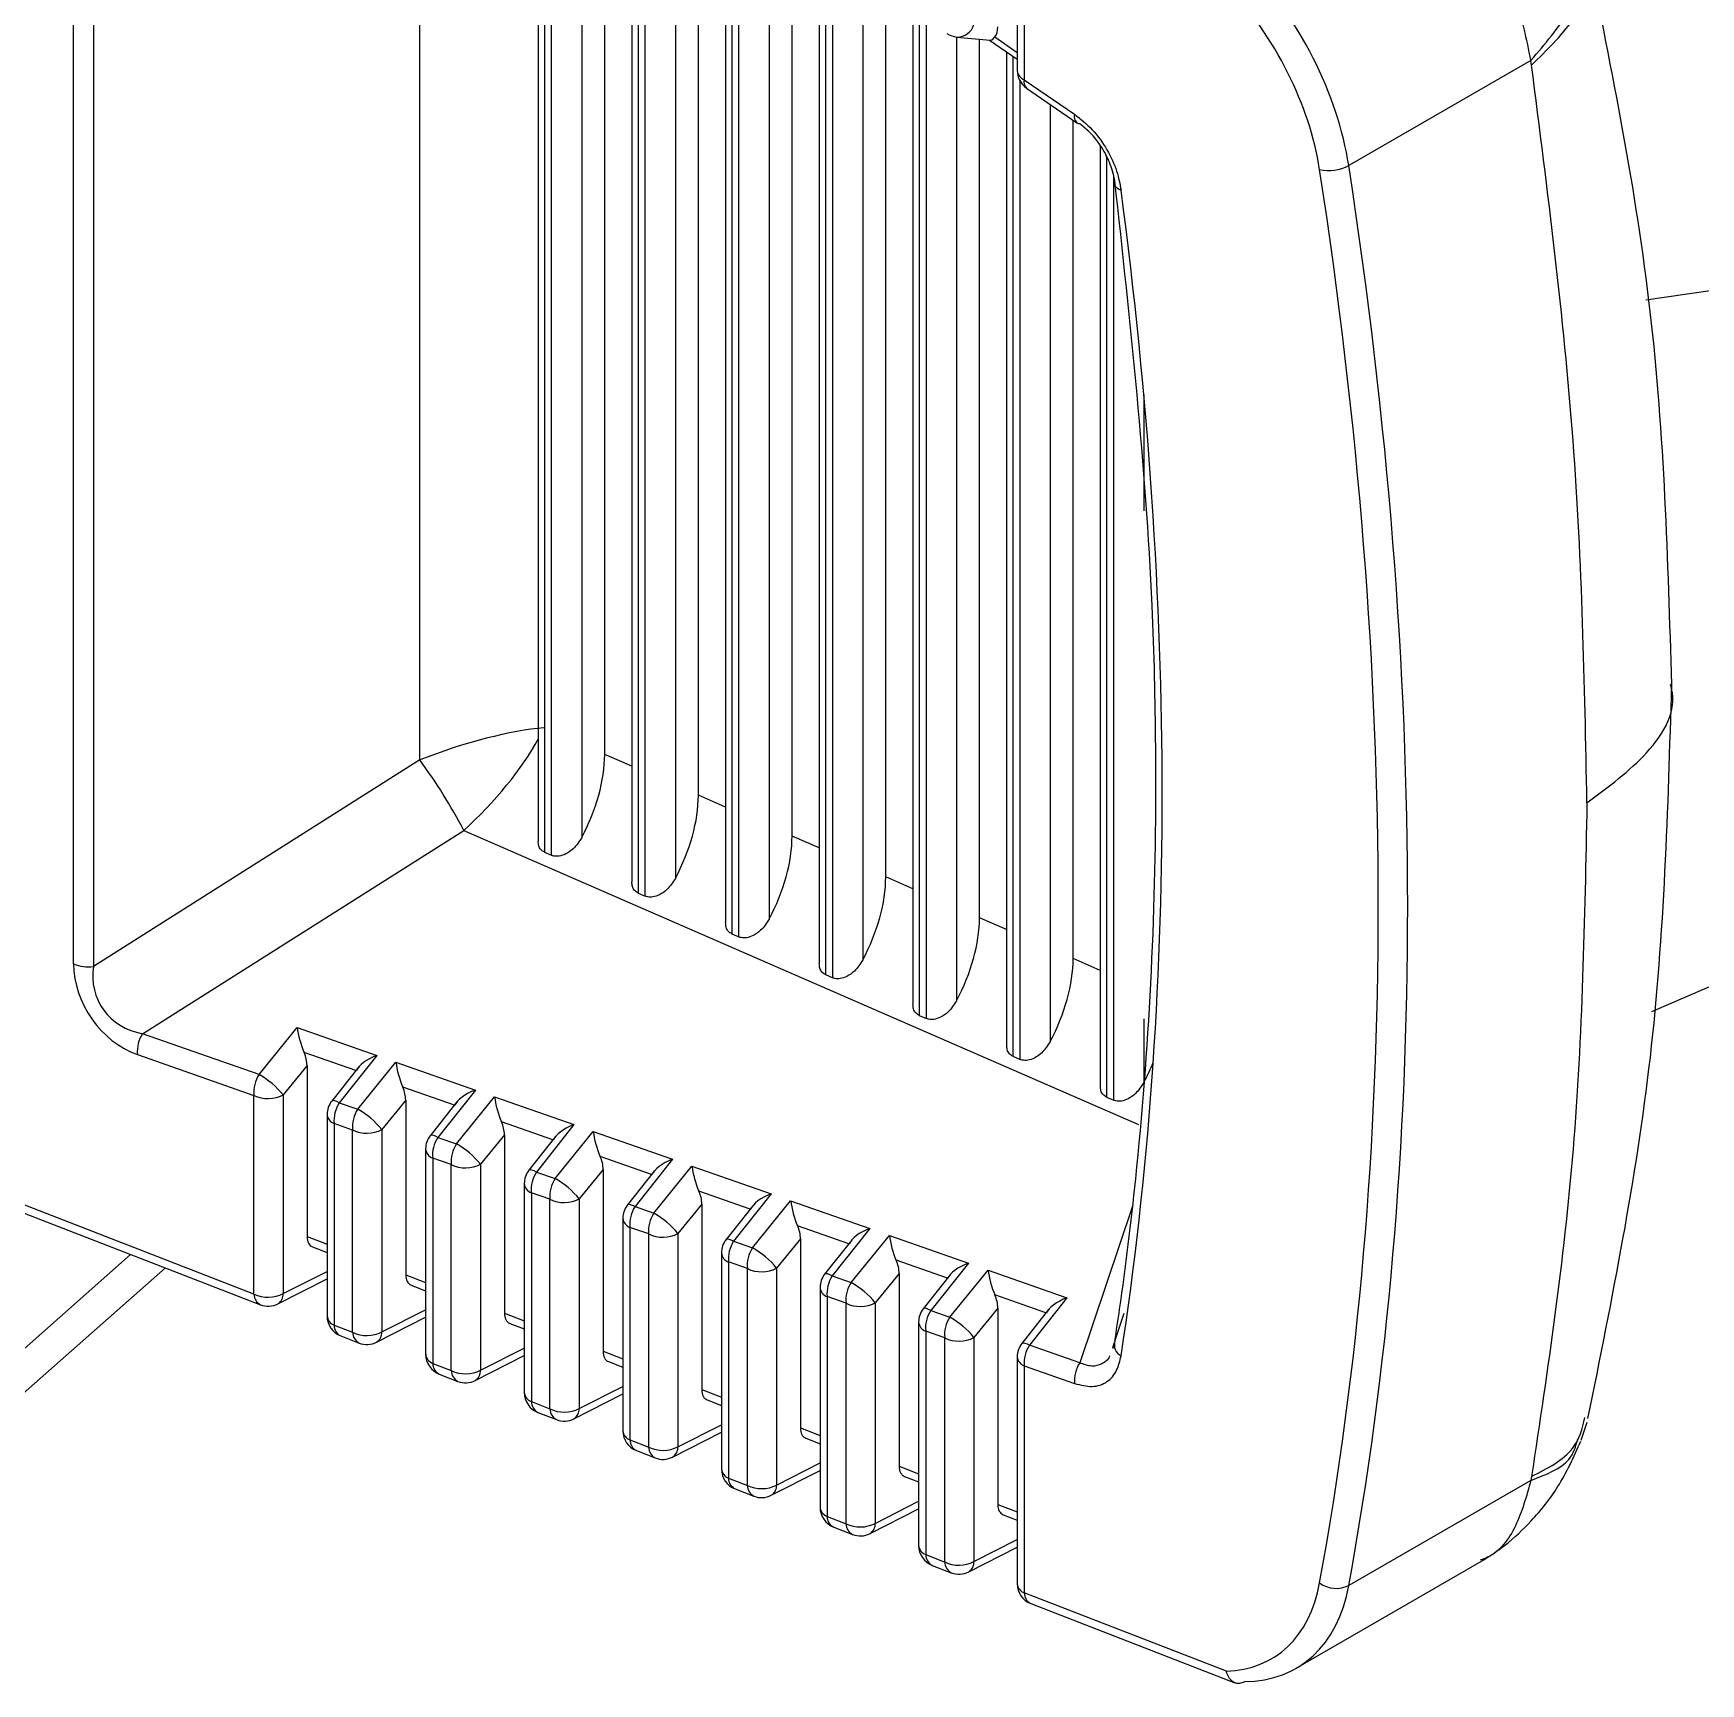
# Model space of a CAD drawing. Extents: x 16.7 to 113.1, y 4.5 to 84.5.
# Drawn here: x 83.977 to 84.757, y 63.835 to 64.607 of the extents above; entities that cross this region are included whole.
import ezdxf

# ---------------------------------------------------------------- set-up
doc = ezdxf.new("R2010")
doc.units = 0
doc.header["$MEASUREMENT"] = 0
doc.layers.add('OBJECT', color=7, linetype='CONTINUOUS')

msp = doc.modelspace()

# ---------------------------------------------------------------- linework, layer by layer
at = {"layer": 'OBJECT'}
for p, q in [((83.99552, 64.17217), (83.99552, 64.85964)), ((84.0048, 64.85836), (84.0048, 64.17088)), ((84.1575, 64.26746), (84.1575, 64.78747)), ((84.21288, 64.73888), (84.21288, 64.22955)), ((84.21581, 64.73687), (84.21581, 64.22432)), ((84.21916, 64.22287), (84.21916, 64.73456)), ((84.23324, 64.73176), (84.23324, 64.23119)), ((84.244, 64.27004), (84.244, 64.72798)), ((84.25672, 64.70873), (84.25672, 64.21046)), ((84.25965, 64.70672), (84.25965, 64.20523)), ((84.263, 64.20377), (84.263, 64.70441)), ((84.27708, 64.70023), (84.27708, 64.2121)), ((84.28784, 64.25095), (84.28784, 64.69783)), ((84.43704, 64.69616), (84.43704, 64.58998)), ((84.44035, 64.69187), (84.44035, 64.58568)), ((84.30056, 64.67927), (84.30056, 64.19137)), ((84.30349, 64.67657), (84.30349, 64.18614)), ((84.30684, 64.18468), (84.30684, 64.67426)), ((84.32092, 64.66871), (84.32092, 64.19301)), ((84.33168, 64.23186), (84.33168, 64.66763)), ((84.3444, 64.65893), (84.3444, 64.17228)), ((84.34733, 64.64675), (84.34733, 64.16705)), ((84.35068, 64.16559), (84.35068, 64.64411)), ((84.36476, 64.63718), (84.36476, 64.17392)), ((84.37552, 64.21277), (84.37552, 64.63611)), ((84.38824, 64.62878), (84.38824, 64.15318)), ((84.39117, 64.61942), (84.39117, 64.14795)), ((84.39452, 64.1465), (84.39452, 64.61401)), ((84.4086, 64.60566), (84.4086, 64.15482)), ((84.4088, 64.60564), (84.42432, 64.60409)), ((84.42659, 64.60565), (84.43704, 64.59847)), ((84.41936, 64.19367), (84.41936, 64.60459)), ((84.42411, 64.60411), (84.43704, 64.59522)), ((84.43208, 64.59863), (84.43208, 64.13409)), ((84.43501, 64.59662), (84.43501, 64.12886)), ((84.67741, 64.59468), (84.59216, 64.54547)), ((84.67772, 64.59252), (84.67741, 64.59468)), ((84.43836, 64.1274), (84.43836, 64.58501)), ((84.44035, 64.58568), (84.46387, 64.56951)), ((84.44137, 64.58174), (84.4649, 64.56556)), ((84.45244, 64.57412), (84.45244, 64.13573)), ((84.4632, 64.17458), (84.4632, 64.56672)), ((84.47592, 64.55485), (84.47592, 64.115)), ((84.47885, 64.54968), (84.47885, 64.10977)), ((84.4822, 64.10831), (84.4822, 64.54035)), ((84.49628, 64.43821), (84.49628, 64.38406)), ((84.25672, 64.2645), (84.244, 64.27004)), ((84.1575, 64.26746), (84.0048, 64.17088)), ((84.30056, 64.24541), (84.28784, 64.25095)), ((84.02777, 64.13942), (84.17811, 64.2345)), ((84.17811, 64.2345), (84.49378, 64.09703)), ((84.3444, 64.22632), (84.33168, 64.23186)), ((84.21581, 64.22432), (84.21916, 64.22287)), ((84.38824, 64.20723), (84.37552, 64.21277)), ((84.25965, 64.20523), (84.263, 64.20377)), ((84.43208, 64.18813), (84.41936, 64.19367)), ((84.30349, 64.18614), (84.30684, 64.18468)), ((84.47592, 64.16904), (84.4632, 64.17458)), ((84.34733, 64.16705), (84.35068, 64.16559)), ((84.39117, 64.14795), (84.39452, 64.1465)), ((84.49628, 64.14638), (84.49628, 64.11664)), ((84.08228, 64.12029), (84.02777, 64.13942)), ((84.08228, 64.12029), (84.10014, 64.14234)), ((84.10014, 64.14234), (84.13736, 64.12928)), ((84.07987, 64.01765), (83.77554, 64.13566)), ((83.77869, 64.1306), (84.08294, 64.01262)), ((84.02536, 64.12972), (84.07987, 64.11059)), ((84.12755, 64.12218), (84.10335, 64.13067)), ((84.13736, 64.12928), (84.11982, 64.10711)), ((84.10472, 64.12454), (84.09357, 64.11076)), ((84.10472, 64.12454), (84.10472, 64.04459)), ((84.12876, 64.12371), (84.11626, 64.10791)), ((84.12845, 64.10408), (84.14632, 64.12613)), ((84.14632, 64.12613), (84.18349, 64.11309)), ((84.43501, 64.12886), (84.43836, 64.1274)), ((84.17368, 64.10598), (84.14953, 64.11446)), ((84.07987, 64.01765), (84.07987, 64.11059)), ((84.09357, 64.11076), (84.09357, 64.01783)), ((84.11982, 64.10711), (84.12845, 64.10408)), ((84.1509, 64.10833), (84.13974, 64.09455)), ((84.1509, 64.10833), (84.1509, 64.02668)), ((84.17489, 64.10752), (84.16239, 64.09172)), ((84.18349, 64.11309), (84.16595, 64.09092)), ((84.17463, 64.08787), (84.19249, 64.10993)), ((84.19249, 64.10993), (84.22962, 64.09689)), ((84.47885, 64.10977), (84.4822, 64.10831)), ((84.1141, 64.1017), (84.1141, 64.00739)), ((84.21981, 64.08979), (84.1957, 64.09825)), ((84.12605, 64.09438), (84.11741, 64.09741)), ((84.11741, 64.09741), (84.11741, 64.0031)), ((84.12605, 63.99975), (84.12605, 64.09438)), ((84.13974, 64.09455), (84.13974, 63.99992)), ((84.16595, 64.09092), (84.17463, 64.08787)), ((84.19708, 64.09212), (84.18592, 64.07835)), ((84.19708, 64.09212), (84.19708, 64.00877)), ((84.22103, 64.09132), (84.20852, 64.07552)), ((84.22962, 64.09689), (84.21208, 64.07473)), ((84.22081, 64.07166), (84.23867, 64.09372)), ((84.23867, 64.09372), (84.27576, 64.0807)), ((84.16023, 64.08551), (84.16023, 63.9895)), ((84.17222, 64.07817), (84.16354, 64.08122)), ((84.16354, 64.08122), (84.16354, 63.98521)), ((84.17222, 63.98184), (84.17222, 64.07817)), ((84.18592, 64.07835), (84.18592, 63.98202)), ((84.21208, 64.07473), (84.22081, 64.07166)), ((84.24326, 64.07591), (84.2321, 64.06214)), ((84.26595, 64.0736), (84.24188, 64.08205)), ((84.24326, 64.07591), (84.24326, 63.99087)), ((84.26716, 64.07513), (84.25466, 64.05933)), ((84.27576, 64.0807), (84.25822, 64.05853)), ((84.26698, 64.05545), (84.28485, 64.07751)), ((84.28485, 64.07751), (84.32189, 64.0645)), ((84.20637, 64.06932), (84.20637, 63.97161)), ((84.2184, 64.06196), (84.20968, 64.06502)), ((84.20968, 64.06502), (84.20968, 63.96732)), ((84.2184, 63.96394), (84.2184, 64.06196)), ((84.2321, 64.06214), (84.2321, 63.96411)), ((84.28943, 64.0597), (84.27827, 64.04593)), ((84.31208, 64.0574), (84.28806, 64.06584)), ((84.28943, 64.0597), (84.28943, 63.97296)), ((84.3133, 64.05894), (84.30079, 64.04313)), ((84.32189, 64.0645), (84.30435, 64.04234)), ((84.31316, 64.03925), (84.33102, 64.0613)), ((84.33102, 64.0613), (84.36803, 64.04831)), ((84.2525, 64.05312), (84.2525, 63.95372)), ((84.25822, 64.05853), (84.26698, 64.05545)), ((84.49092, 64.05878), (84.46628, 63.9855)), ((84.10472, 64.04459), (84.1141, 64.04095)), ((84.26458, 64.04575), (84.25581, 64.04883)), ((84.25581, 64.04883), (84.25581, 63.94943)), ((84.26458, 63.94603), (84.26458, 64.04575)), ((84.27827, 64.04593), (84.27827, 63.9462)), ((84.33561, 64.04349), (84.32445, 64.02972)), ((84.35822, 64.04121), (84.33423, 64.04963)), ((84.33561, 64.04349), (84.33561, 63.95506)), ((84.36803, 64.04831), (84.35049, 64.02614)), ((84.35934, 64.02304), (84.3772, 64.04509)), ((84.3772, 64.04509), (84.41416, 64.03212)), ((84.02216, 64.03619), (83.90096, 63.92891)), ((84.10728, 64.03975), (84.1141, 64.03711)), ((84.29863, 64.03693), (84.29863, 63.93583)), ((84.30435, 64.04234), (84.31316, 64.03925)), ((84.35943, 64.04274), (84.34693, 64.02694)), ((83.93517, 63.93873), (84.03851, 64.02985)), ((84.09357, 64.01783), (84.1141, 64.02826)), ((84.31075, 64.02955), (84.30195, 64.03264)), ((84.30195, 64.03264), (84.30195, 63.93154)), ((84.31075, 63.92812), (84.31075, 64.02955)), ((84.32445, 64.02972), (84.32445, 63.9283)), ((84.40435, 64.02502), (84.38041, 64.03342)), ((84.41416, 64.03212), (84.39662, 64.00995)), ((84.40551, 64.00683), (84.42338, 64.02888)), ((84.42338, 64.02888), (84.46029, 64.01592)), ((84.09109, 64.01303), (84.1141, 64.02472)), ((84.1509, 64.02668), (84.16023, 64.02306)), ((84.15346, 64.02185), (84.16023, 64.01922)), ((84.34477, 64.02073), (84.34477, 63.91794)), ((84.35049, 64.02614), (84.35934, 64.02304)), ((84.38179, 64.02728), (84.37063, 64.01351)), ((84.38179, 64.02728), (84.38179, 63.93715)), ((84.40556, 64.02655), (84.39306, 64.01075)), ((84.35693, 64.01334), (84.34808, 64.01644)), ((84.34808, 64.01644), (84.34808, 63.91365)), ((84.35693, 63.91022), (84.35693, 64.01334)), ((84.37063, 64.01351), (84.37063, 63.91039)), ((84.45049, 64.00882), (84.42659, 64.01721)), ((84.46029, 64.01592), (84.44276, 63.99376)), ((84.13726, 63.99512), (84.16023, 64.00679)), ((84.13974, 63.99992), (84.16023, 64.01033)), ((84.19708, 64.00877), (84.20637, 64.00517)), ((84.3909, 64.00454), (84.3909, 63.90005)), ((84.39662, 64.00995), (84.40551, 64.00683)), ((84.42796, 64.01108), (84.4168, 63.9973)), ((84.42796, 64.01108), (84.42796, 63.91925)), ((84.4517, 64.01036), (84.43919, 63.99455)), ((84.48272, 63.99561), (84.48712, 64.00864)), ((84.11741, 64.0031), (84.12605, 63.99975)), ((84.12048, 63.99806), (84.12912, 63.99471)), ((84.19964, 64.00394), (84.20637, 64.00133)), ((84.40311, 63.99713), (84.39421, 64.00025)), ((84.39421, 64.00025), (84.39421, 63.89576)), ((84.40311, 63.89231), (84.40311, 63.99713)), ((84.4168, 63.9973), (84.4168, 63.89249)), ((84.18344, 63.97722), (84.20637, 63.98886)), ((84.18592, 63.98202), (84.20637, 63.9924)), ((84.24326, 63.99087), (84.2525, 63.98728)), ((84.46628, 63.9855), (84.44276, 63.99376)), ((84.48211, 63.9939), (84.48155, 63.99234)), ((84.4823, 63.99478), (84.48175, 63.99223)), ((84.16354, 63.98521), (84.17222, 63.98184)), ((84.24581, 63.98604), (84.2525, 63.98344)), ((84.43704, 63.98835), (84.43704, 63.88216)), ((84.44035, 63.98406), (84.44035, 63.87787)), ((84.44035, 63.98406), (84.46387, 63.9758)), ((84.16662, 63.98017), (84.1753, 63.97681)), ((84.2321, 63.96411), (84.2525, 63.97448)), ((84.20968, 63.96732), (84.2184, 63.96394)), ((84.22962, 63.95931), (84.2525, 63.97094)), ((84.28943, 63.97296), (84.29863, 63.96939)), ((84.29199, 63.96813), (84.29863, 63.96555)), ((84.21275, 63.96229), (84.22147, 63.9589)), ((84.70094, 63.9493), (84.70365, 63.9577)), ((84.27579, 63.94141), (84.29863, 63.95301)), ((84.27827, 63.9462), (84.29863, 63.95655)), ((84.33561, 63.95506), (84.34477, 63.95151)), ((84.33817, 63.95022), (84.34477, 63.94766)), ((84.25581, 63.94943), (84.26458, 63.94603)), ((84.25888, 63.9444), (84.26765, 63.941)), ((84.32197, 63.9235), (84.34477, 63.93508)), ((84.32445, 63.9283), (84.34477, 63.93862)), ((84.38179, 63.93715), (84.3909, 63.93362)), ((84.30195, 63.93154), (84.31075, 63.92812)), ((84.30502, 63.92651), (84.31383, 63.92309)), ((84.38434, 63.93232), (84.3909, 63.92978)), ((84.67741, 63.93051), (84.59216, 63.8813)), ((84.67772, 63.93231), (84.67741, 63.93051)), ((84.37063, 63.91039), (84.3909, 63.92069)), ((84.42796, 63.91925), (84.43704, 63.91573)), ((84.34808, 63.91365), (84.35693, 63.91022)), ((84.36815, 63.90559), (84.3909, 63.91716)), ((84.43052, 63.91441), (84.43704, 63.91189)), ((84.35115, 63.90862), (84.36, 63.90519)), ((84.39421, 63.89576), (84.40311, 63.89231)), ((84.41432, 63.88769), (84.43704, 63.89923)), ((84.4168, 63.89249), (84.43704, 63.90277)), ((84.39729, 63.89073), (84.40618, 63.88728)), ((84.56757, 63.84261), (84.65423, 63.89263)), ((84.53488, 63.84121), (84.44035, 63.87787)), ((84.44342, 63.87284), (84.53893, 63.83581)), ((84.54333, 63.83621), (84.54355, 63.83635))]:
    msp.add_line(p, q, dxfattribs=at)
at = {"layer": 'OBJECT', "flags": 128}
for points in [[(84.73399, 64.14983), (84.83264, 64.19244), (84.93545, 64.24824), (85.03808, 64.31545), (85.13955, 64.39344), (85.23891, 64.48147), (85.33524, 64.57872), (85.42762, 64.68426), (85.51519, 64.79712), (85.59712, 64.91622), (85.67265, 65.04045), (85.74105, 65.16864), (85.76312, 65.21407)], [(84.73113, 64.48278), (84.80108, 64.49278), (84.88522, 64.51701), (84.97131, 64.55445), (85.05806, 64.60452), (85.14415, 64.66649), (85.22829, 64.73941), (85.30922, 64.82218), (85.38572, 64.91358), (85.45663, 65.0122)], [(84.48562, 64.53397), (84.48468, 64.53436), (84.48388, 64.53482), (84.48324, 64.53535), (84.48277, 64.53594), (84.48248, 64.53656), (84.48237, 64.53722), (84.48246, 64.5379), (84.48272, 64.53859)], [(84.11982, 64.10711), (84.11867, 64.10765), (84.1177, 64.108), (84.11695, 64.10813), (84.11644, 64.10805), (84.11626, 64.10791)], [(84.16595, 64.09092), (84.1648, 64.09146), (84.16384, 64.0918), (84.16309, 64.09194), (84.16257, 64.09186), (84.16239, 64.09172)], [(84.21208, 64.07473), (84.21094, 64.07527), (84.20997, 64.07561), (84.20922, 64.07574), (84.2087, 64.07566), (84.20852, 64.07552)], [(84.25822, 64.05853), (84.25707, 64.05907), (84.25611, 64.05941), (84.25535, 64.05955), (84.25484, 64.05947), (84.25466, 64.05933)], [(84.30435, 64.04234), (84.30321, 64.04288), (84.30224, 64.04322), (84.30149, 64.04335), (84.30097, 64.04327), (84.30079, 64.04313)], [(84.35049, 64.02614), (84.34934, 64.02668), (84.34838, 64.02703), (84.34762, 64.02716), (84.34711, 64.02708), (84.34693, 64.02694)], [(84.39662, 64.00995), (84.39547, 64.01049), (84.39451, 64.01083), (84.39376, 64.01097), (84.39324, 64.01089), (84.39306, 64.01075)], [(84.43919, 63.99455), (84.43938, 63.99469), (84.43989, 63.99477), (84.44064, 63.99464), (84.44161, 63.9943), (84.44276, 63.99376)]]:
    msp.add_lwpolyline(points, dxfattribs=at)
at = {"layer": 'OBJECT'}
for centre, radius, start, end in [((84.4098, 64.61559), 0.01, 235.48191, 264.29928), ((84.40894, 64.61386), 0.00822, 269.04335, 343.13371), ((84.44704, 64.58998), 0.01, 180, 235.48191), ((84.44204, 64.59041), 0.00502, 184.95803, 250.35199), ((84.44409, 64.58455), 0.00391, 163.0673, 225.95552), ((84.46761, 64.56837), 0.00391, 163.06572, 225.9571), ((84.46619, 64.56749), 0.00233, 236.28871, 272.28637), ((84.58314, 64.56175), 0.01861, 255.63576, 299.0054), ((83.95033, 64.11497), 0.25724, 27.68975, 36.35514), ((84.00221, 64.1863), 0.01563, 244.68395, 279.54829), ((84.04017, 64.1312), 0.01488, 146.44128, 185.69228), ((84.09468, 64.11206), 0.01488, 146.44407, 185.69048), ((84.06297, 64.08596), 0.03939, 39.03676, 60.65468), ((84.08654, 64.12458), 0.0155, 244.51108, 296.94536), ((84.1241, 64.1017), 0.01, 141.64728, 180), ((84.13222, 64.09889), 0.01488, 146.44656, 185.68701), ((84.1191, 64.10214), 0.00502, 184.95803, 250.35199), ((84.14085, 64.09586), 0.01488, 146.44183, 185.6891), ((84.10915, 64.06975), 0.03938, 39.03636, 60.65508), ((84.13272, 64.10838), 0.0155, 244.51104, 296.94487), ((84.17023, 64.08551), 0.01, 141.64728, 180), ((84.17835, 64.08269), 0.01488, 146.4451, 185.68847), ((84.16523, 64.08594), 0.00502, 184.94028, 250.36974), ((84.18703, 64.07965), 0.01488, 146.44407, 185.69048), ((84.15532, 64.05354), 0.03939, 39.03836, 60.65395), ((84.17889, 64.09217), 0.0155, 244.51104, 296.94589), ((84.21637, 64.06932), 0.01, 141.64728, 180), ((84.22448, 64.0665), 0.01488, 146.44031, 185.69326), ((84.21136, 64.06975), 0.00501, 184.93772, 250.3723), ((84.23321, 64.06344), 0.01488, 146.44248, 185.68845), ((84.2015, 64.03733), 0.03939, 39.03657, 60.65487), ((84.22507, 64.07596), 0.0155, 244.51104, 296.94487), ((84.2625, 64.05312), 0.01, 141.64728, 180), ((84.2575, 64.05355), 0.00501, 184.93742, 250.37068), ((84.27062, 64.05031), 0.01488, 146.44359, 185.68734), ((84.27938, 64.04723), 0.01488, 146.44437, 185.6892), ((84.24768, 64.02112), 0.03939, 39.03896, 60.65247), ((84.27125, 64.05975), 0.0155, 244.51186, 296.94507), ((84.30863, 64.03693), 0.01, 141.64728, 180), ((84.30363, 64.03736), 0.00502, 184.95803, 250.35199), ((84.31675, 64.03411), 0.01488, 146.44708, 185.68649), ((84.32556, 64.03102), 0.01488, 146.44253, 185.68939), ((84.29386, 64.00491), 0.03939, 39.03722, 60.65421), ((84.31743, 64.04354), 0.0155, 244.50994, 296.94548), ((84.35477, 64.02073), 0.01, 141.64728, 180), ((84.34976, 64.02117), 0.00502, 184.94028, 250.36974), ((84.36289, 64.01792), 0.01488, 146.44403, 185.68954), ((84.37174, 64.01481), 0.01488, 146.4451, 185.68847), ((84.34003, 63.9887), 0.0394, 39.04007, 60.65137), ((84.08654, 64.03165), 0.0155, 244.51108, 296.94536), ((84.08555, 64.01767), 0.00568, 180.14922, 242.67432), ((84.08656, 64.02194), 0.01, 248.80554, 296.93422), ((84.08822, 64.01755), 0.00535, 302.36918, 2.97001), ((84.3636, 64.02733), 0.0155, 244.51218, 296.94475), ((84.1241, 64.00739), 0.01, 180, 248.80554), ((84.11924, 64.00793), 0.00517, 186.01463, 249.2954), ((84.4009, 64.00454), 0.01, 141.64728, 180), ((84.3959, 64.00497), 0.00501, 184.93742, 250.37068), ((84.40902, 64.00172), 0.01488, 146.44248, 185.68845), ((84.41791, 63.9986), 0.01488, 146.44266, 185.68926), ((84.38621, 63.97249), 0.03939, 39.03882, 60.65348), ((84.12309, 64.00311), 0.00568, 180.14635, 242.67951), ((84.13272, 64.01374), 0.0155, 244.51104, 296.94487), ((84.13173, 63.99976), 0.00568, 180.14635, 242.67951), ((84.1344, 63.99964), 0.00535, 302.38497, 2.95752), ((84.40978, 64.01112), 0.0155, 244.5099, 296.946), ((84.13273, 64.00404), 0.01, 248.80554, 296.93422), ((84.17023, 63.9895), 0.01, 180, 248.80554), ((84.16537, 63.99004), 0.00516, 185.99951, 249.31052), ((84.44704, 63.98835), 0.01, 141.64728, 180), ((84.45516, 63.98553), 0.01488, 146.44359, 185.68734), ((84.48827, 63.99391), 0.0058, 162.8984, 242.82406), ((84.16922, 63.98522), 0.00568, 180.14938, 242.67648), ((84.17889, 63.99584), 0.0155, 244.51104, 296.94589), ((84.1779, 63.98186), 0.00568, 180.14922, 242.67432), ((84.18057, 63.98174), 0.00535, 302.3868, 2.95569), ((84.44218, 63.98889), 0.00517, 186.01625, 249.29378), ((84.47868, 63.97727), 0.01488, 146.44266, 185.68926), ((84.17891, 63.98613), 0.01, 248.80554, 296.93422), ((84.21637, 63.97161), 0.01, 180, 248.80554), ((84.2115, 63.97215), 0.00516, 185.99951, 249.31052), ((84.21536, 63.96733), 0.00568, 180.14938, 242.67648), ((84.22507, 63.97793), 0.0155, 244.51104, 296.94487), ((84.22408, 63.96395), 0.00568, 180.14784, 242.67802), ((84.22509, 63.96823), 0.01, 248.80554, 296.93422), ((84.22675, 63.96383), 0.00535, 302.38629, 2.95757), ((84.2625, 63.95372), 0.01, 180, 248.80554), ((84.25764, 63.95426), 0.00516, 185.99779, 249.31031), ((84.26149, 63.94944), 0.00568, 180.14635, 242.67951), ((84.27125, 63.96002), 0.0155, 244.51186, 296.94507), ((84.27026, 63.94604), 0.00568, 180.14635, 242.67951), ((84.27293, 63.94593), 0.00535, 302.3868, 2.95569), ((84.27126, 63.95032), 0.01, 248.80554, 296.93422), ((84.30863, 63.93583), 0.01, 180, 248.80554), ((84.30377, 63.93637), 0.00517, 186.01625, 249.29378), ((84.30763, 63.93155), 0.00568, 180.14635, 242.67951), ((84.31743, 63.94212), 0.0155, 244.50994, 296.94548), ((84.31643, 63.92814), 0.00568, 180.15209, 242.67145), ((84.3191, 63.92802), 0.00535, 302.38373, 2.95547), ((84.31744, 63.93242), 0.01, 248.80554, 296.93422), ((84.35477, 63.91794), 0.01, 180, 248.80554), ((84.3499, 63.91848), 0.00516, 185.99951, 249.31052), ((84.35376, 63.91366), 0.00568, 180.14938, 242.67648), ((84.3636, 63.92421), 0.0155, 244.51218, 296.94475), ((84.36261, 63.91023), 0.00568, 180.14635, 242.67951), ((84.36362, 63.91451), 0.01, 248.80554, 296.93422), ((84.36528, 63.91012), 0.00535, 302.38497, 2.95752), ((84.4009, 63.90005), 0.01, 180, 248.80554), ((84.39604, 63.90059), 0.00516, 185.99916, 249.30895), ((84.3999, 63.89578), 0.00568, 180.15469, 242.67339), ((84.40978, 63.90631), 0.0155, 244.5099, 296.946), ((84.40879, 63.89233), 0.00568, 180.14922, 242.67432), ((84.4098, 63.8966), 0.01, 248.80554, 296.93422), ((84.41146, 63.89221), 0.00535, 302.36998, 2.96784), ((84.44704, 63.88216), 0.01, 180, 248.80554), ((84.44218, 63.8827), 0.00517, 186.01625, 249.29378), ((84.58636, 63.89346), 0.01348, 234.44049, 295.51345), ((84.44589, 63.8778), 0.00554, 179.25023, 243.57563)]:
    msp.add_arc(centre, radius, start, end, dxfattribs=at)
for centre, major_axis, ratio, start_param, end_param in [((84.50467, 64.57361), (-0.06455, 0.10125), 0.604584, 4.082188, 5.018809), ((84.49798, 64.56931), (-0.05957, 0.09257), 0.606975, 4.079515, 5.001048), ((84.42766, 64.61381), (0.00354, 0.00967), 0.277978, 3.070296, 3.818939), ((84.42051, 64.61452), (-0.00469, 0.00996), 0.580588, 3.41279, 4.030522), ((82.93843, 65.06494), (-1.2131, 1.88504), 0.606975, 3.716007, 4.079515), ((82.94512, 65.06923), (-1.21808, 1.89372), 0.606848, 3.71615, 4.079658), ((82.88918, 65.09052), (-1.17592, 1.82549), 0.606958, 3.742743, 4.051772), ((84.17303, 64.25798), (0.05982, 0.02069), 0.225528, 0.707549, 1.754747), ((84.17303, 64.25798), (0.04394, 0.04585), 0.320773, 4.499237, 5.424437), ((84.2012, 64.24571), (0.03018, 0.05215), 0.581784, 4.770172, 5.495103), ((84.24504, 64.22662), (0.03018, 0.05215), 0.581784, 4.770172, 5.495103), ((84.28888, 64.20753), (0.03018, 0.05215), 0.581784, 4.770172, 5.495103), ((84.33272, 64.18843), (0.03018, 0.05215), 0.581784, 4.770172, 5.495103), ((84.37656, 64.16934), (0.03018, 0.05215), 0.581784, 4.770172, 5.495103), ((84.03099, 64.16575), (-0.02215, 0.03331), 0.831459, 0.896071, 2.307597), ((84.03768, 64.17004), (0.02952, 0.01741), 0.875291, 2.521504, 3.93303), ((84.4204, 64.15025), (0.03018, 0.05215), 0.581784, 4.770172, 5.495103), ((84.10442, 64.13693), (-0.00328, 0.01158), 0.259069, 1.012856, 2.067267), ((84.09728, 64.12811), (-0.00441, 0.00973), 0.616481, 4.078004, 4.695736), ((84.14164, 64.12387), (0.01404, 0.00407), 0.443879, 1.75013, 2.804542), ((84.1506, 64.12073), (-0.00328, 0.01158), 0.259069, 1.012856, 2.067267), ((84.46424, 64.13116), (0.03018, 0.05215), 0.581784, 4.770172, 4.942478), ((84.14345, 64.1119), (-0.00441, 0.00973), 0.616481, 4.078004, 4.695736), ((84.18777, 64.10768), (0.01404, 0.00407), 0.443879, 1.75013, 2.804542), ((84.19678, 64.10452), (-0.00328, 0.01158), 0.259069, 1.012856, 2.067267), ((84.18963, 64.0957), (-0.00441, 0.00973), 0.616481, 4.078004, 4.695736), ((84.23391, 64.09148), (0.01404, 0.00407), 0.443879, 1.75013, 2.804542), ((84.24295, 64.08831), (-0.00328, 0.01158), 0.259069, 1.012856, 2.067267), ((84.23581, 64.07949), (-0.00441, 0.00973), 0.616481, 4.078004, 4.695736), ((84.28004, 64.07529), (0.01404, 0.00407), 0.443879, 1.75013, 2.804542), ((84.28913, 64.0721), (-0.00328, 0.01158), 0.259069, 1.012856, 2.067267), ((84.28198, 64.06328), (-0.00441, 0.00973), 0.616481, 4.078004, 4.695736), ((84.32617, 64.0591), (0.01404, 0.00407), 0.443879, 1.75013, 2.804542), ((84.33531, 64.05589), (-0.00328, 0.01158), 0.259069, 1.012856, 2.067267), ((84.11187, 64.0487), (0.00507, 0.00872), 0.578158, 2.358857, 3.232629), ((84.32816, 64.04707), (-0.00441, 0.00973), 0.616481, 4.078004, 4.695736), ((84.37231, 64.0429), (0.01404, 0.00407), 0.443879, 1.75013, 2.804542), ((84.38148, 64.03968), (-0.00328, 0.01158), 0.259069, 1.012856, 2.067267), ((84.37434, 64.03086), (-0.00441, 0.00973), 0.616481, 4.078004, 4.695736), ((84.41844, 64.02671), (0.01404, 0.00407), 0.443879, 1.75013, 2.804542), ((84.42766, 64.02347), (-0.00328, 0.01158), 0.259069, 1.012856, 2.067267), ((84.15805, 64.03079), (0.00507, 0.00872), 0.578158, 2.358857, 3.232629), ((84.42051, 64.01465), (-0.00441, 0.00973), 0.616481, 4.078004, 4.695736), ((84.46458, 64.01051), (0.01404, 0.00407), 0.443879, 1.75013, 2.804542), ((84.20422, 64.01289), (0.00507, 0.00872), 0.578158, 2.358857, 3.232629), ((84.2504, 63.99498), (0.00507, 0.00872), 0.578158, 2.358857, 3.232629), ((84.29658, 63.97708), (0.00507, 0.00872), 0.578158, 2.358857, 3.232629), ((84.34275, 63.95917), (0.00507, 0.00872), 0.578158, 2.358857, 3.232629), ((84.38893, 63.94127), (0.00507, 0.00872), 0.578158, 2.358857, 3.232629), ((84.43511, 63.92336), (0.00507, 0.00872), 0.578158, 2.358857, 3.232629), ((84.49798, 63.94056), (-0.05957, 0.09257), 0.606975, 2.794473, 3.716007), ((84.50467, 63.94486), (-0.06455, 0.10125), 0.604584, 2.782059, 3.71868)]:
    msp.add_ellipse(centre, major_axis=major_axis, ratio=ratio, start_param=start_param, end_param=end_param, dxfattribs=at)
for points, knots in [([(84.67741, 64.59468), (84.6754, 64.60455), (84.67137, 64.62428), (84.65782, 64.65445), (84.64005, 64.68268), (84.6255, 64.69758), (84.61822, 64.70503)], [0, 0, 0, 0, 0.250001, 0.499999, 0.750001, 1, 1, 1, 1]), ([(84.67741, 64.59468), (84.68396, 64.60233), (84.69753, 64.61814), (84.70479, 64.64197), (84.6999, 64.65445), (84.69776, 64.65992)], [0, 0, 0, 0, 0.34425, 0.712552, 1, 1, 1, 1]), ([(84.67772, 64.59252), (84.68473, 64.59936), (84.69927, 64.61356), (84.70718, 64.6328), (84.70347, 64.64218), (84.70238, 64.64495)], [0, 0, 0, 0, 0.396563, 0.822164, 1, 1, 1, 1]), ([(84.74329, 64.3028), (84.74158, 64.36123), (84.73819, 64.47738), (84.71541, 64.58967), (84.70409, 64.64547)], [0, 0, 0, 0, 0.502982, 1, 1, 1, 1]), ([(84.70362, 64.24747), (84.70253, 64.30345), (84.70036, 64.41541), (84.68527, 64.53348), (84.67772, 64.59252)], [0, 0, 0, 0, 0.5, 1, 1, 1, 1]), ([(84.46387, 64.56951), (84.46671, 64.56727), (84.47239, 64.56278), (84.47928, 64.55319), (84.48388, 64.54318), (84.48506, 64.53692), (84.48562, 64.53397)], [0, 0, 0, 0, 0.2618794, 0.5244054, 0.7764165, 1, 1, 1, 1]), ([(84.48272, 64.53859), (84.48204, 64.54142), (84.48083, 64.54644), (84.47678, 64.55406), (84.47189, 64.56053), (84.46819, 64.56359), (84.46628, 64.56517)], [0, 0, 0, 0, 0.2953363, 0.5247161, 0.7544597, 1, 1, 1, 1]), ([(84.48272, 63.99561), (84.48347, 64.0006), (84.48722, 64.02556), (84.49763, 64.11027), (84.50218, 64.19884), (84.50177, 64.28987), (84.49975, 64.38178), (84.48999, 64.47164), (84.48272, 64.53859)], [0, 0, 0, 0, 0.029968, 0.149857, 0.5, 0.529968, 0.649857, 1, 1, 1, 1]), ([(84.70362, 64.24747), (84.71365, 64.25489), (84.73448, 64.27031), (84.74626, 64.29135), (84.74285, 64.30206), (84.74264, 64.30274)], [0, 0, 0, 0, 0.465357, 0.966381, 1, 1, 1, 1]), ([(84.7041, 63.95937), (84.71542, 64.01542), (84.7382, 64.12818), (84.74159, 64.24437), (84.74329, 64.3028)], [0, 0, 0, 0, 0.497074, 1, 1, 1, 1]), ([(84.70362, 64.24747), (84.70253, 64.19274), (84.70036, 64.08328), (84.68527, 63.98264), (84.67772, 63.93231)], [0, 0, 0, 0, 0.5, 1, 1, 1, 1]), ([(84.23324, 64.23119), (84.23204, 64.22934), (84.23005, 64.22623), (84.2261, 64.22345), (84.22287, 64.22236), (84.22056, 64.22236), (84.21949, 64.22275), (84.21916, 64.22287)], [0, 0, 0, 0, 0.34594, 0.577476, 0.767325, 0.928013, 1, 1, 1, 1]), ([(84.21581, 64.22432), (84.21521, 64.22468), (84.21403, 64.22539), (84.21304, 64.22727), (84.21294, 64.22881), (84.21289, 64.22956)], [0, 0, 0, 0, 0.338304, 0.676578, 1, 1, 1, 1]), ([(84.25965, 64.20523), (84.25905, 64.20559), (84.25787, 64.2063), (84.25688, 64.20818), (84.25678, 64.20971), (84.25673, 64.21046)], [0, 0, 0, 0, 0.338291, 0.676591, 1, 1, 1, 1]), ([(84.27708, 64.2121), (84.27588, 64.21024), (84.27389, 64.20714), (84.26994, 64.20436), (84.26671, 64.20327), (84.2644, 64.20326), (84.26333, 64.20365), (84.263, 64.20377)], [0, 0, 0, 0, 0.345939, 0.577474, 0.76731, 0.927998, 1, 1, 1, 1]), ([(84.32092, 64.19301), (84.31972, 64.19115), (84.31773, 64.18805), (84.31378, 64.18527), (84.31055, 64.18417), (84.30824, 64.18417), (84.30717, 64.18456), (84.30684, 64.18468)], [0, 0, 0, 0, 0.345939, 0.577474, 0.76731, 0.927998, 1, 1, 1, 1]), ([(84.30349, 64.18614), (84.30289, 64.18649), (84.30171, 64.1872), (84.30072, 64.18909), (84.30062, 64.19062), (84.30057, 64.19137)], [0, 0, 0, 0, 0.338295, 0.676561, 1, 1, 1, 1]), ([(84.34733, 64.16705), (84.34674, 64.1674), (84.34555, 64.16811), (84.34456, 64.17), (84.34446, 64.17153), (84.34441, 64.17228)], [0, 0, 0, 0, 0.338293, 0.676563, 1, 1, 1, 1]), ([(84.36476, 64.17392), (84.36356, 64.17206), (84.36157, 64.16895), (84.35763, 64.16618), (84.35439, 64.16508), (84.35208, 64.16508), (84.35101, 64.16547), (84.35068, 64.16559)], [0, 0, 0, 0, 0.345934, 0.577484, 0.767312, 0.927998, 1, 1, 1, 1]), ([(84.39117, 64.14795), (84.39058, 64.14831), (84.38939, 64.14902), (84.3884, 64.1509), (84.3883, 64.15244), (84.38825, 64.15318)], [0, 0, 0, 0, 0.338295, 0.676561, 1, 1, 1, 1]), ([(84.4086, 64.15482), (84.4074, 64.15296), (84.40541, 64.14986), (84.40147, 64.14708), (84.39823, 64.14599), (84.39592, 64.14599), (84.39485, 64.14637), (84.39452, 64.1465)], [0, 0, 0, 0, 0.345934, 0.577476, 0.767312, 0.927998, 1, 1, 1, 1]), ([(84.43501, 64.12886), (84.43442, 64.12922), (84.43323, 64.12992), (84.43224, 64.13181), (84.43214, 64.13334), (84.4321, 64.13409)], [0, 0, 0, 0, 0.338302, 0.676581, 1, 1, 1, 1]), ([(84.45244, 64.13573), (84.45124, 64.13387), (84.44925, 64.13077), (84.44531, 64.12799), (84.44207, 64.1269), (84.43977, 64.12689), (84.43869, 64.12728), (84.43836, 64.1274)], [0, 0, 0, 0, 0.345934, 0.577484, 0.767312, 0.927998, 1, 1, 1, 1]), ([(84.47885, 64.10977), (84.47826, 64.11012), (84.47707, 64.11083), (84.47608, 64.11272), (84.47598, 64.11425), (84.47594, 64.115)], [0, 0, 0, 0, 0.338304, 0.676578, 1, 1, 1, 1]), ([(84.49628, 64.11664), (84.49508, 64.11478), (84.49309, 64.11168), (84.48915, 64.1089), (84.48591, 64.1078), (84.48361, 64.1078), (84.48253, 64.10819), (84.4822, 64.10831)], [0, 0, 0, 0, 0.345934, 0.577476, 0.767312, 0.927998, 1, 1, 1, 1]), ([(84.46387, 63.9758), (84.46671, 63.97509), (84.47239, 63.97368), (84.47928, 63.97611), (84.48388, 63.98134), (84.48506, 63.98638), (84.48562, 63.98875)], [0, 0, 0, 0, 0.2618794, 0.5244054, 0.7764165, 1, 1, 1, 1]), ([(84.48029, 63.98882), (84.48025, 63.98872), (84.47957, 63.98675), (84.47668, 63.98477), (84.47192, 63.98339), (84.4682, 63.98478), (84.46628, 63.9855)], [0, 0, 0, 0, 0.018523, 0.33801, 0.658004, 1, 1, 1, 1]), ([(84.67772, 63.93231), (84.68521, 63.93618), (84.6985, 63.94305), (84.70143, 63.95474), (84.7027, 63.95985)], [0, 0, 0, 0, 0.562651, 1, 1, 1, 1]), ([(84.67741, 63.93051), (84.68443, 63.93318), (84.69589, 63.93755), (84.69841, 63.94648), (84.69938, 63.94995)], [0, 0, 0, 0, 0.612541, 1, 1, 1, 1]), ([(84.65398, 63.89249), (84.65777, 63.89492), (84.66583, 63.90008), (84.67858, 63.91202), (84.69139, 63.92801), (84.69747, 63.94152), (84.70078, 63.94886)], [0, 0, 0, 0, 0.1971553, 0.4186184, 0.6838738, 1, 1, 1, 1]), ([(84.67741, 63.93051), (84.67533, 63.92311), (84.67116, 63.9083), (84.66201, 63.89615), (84.65481, 63.89354), (84.65362, 63.89311)], [0, 0, 0, 0, 0.455217, 0.910429, 1, 1, 1, 1]), ([(84.54333, 63.83621), (84.54255, 63.83589), (84.541, 63.83526), (84.53869, 63.83572), (84.5367, 63.83718), (84.53551, 63.83916), (84.53503, 63.84062), (84.5349, 63.84115), (84.53488, 63.84121)], [0, 0, 0, 0, 0.2192768, 0.4385033, 0.6592408, 0.8829816, 0.9858182, 1, 1, 1, 1])]:
    msp.add_open_spline(points, degree=3, knots=knots, dxfattribs=at)

doc.saveas('drawing.dxf')
